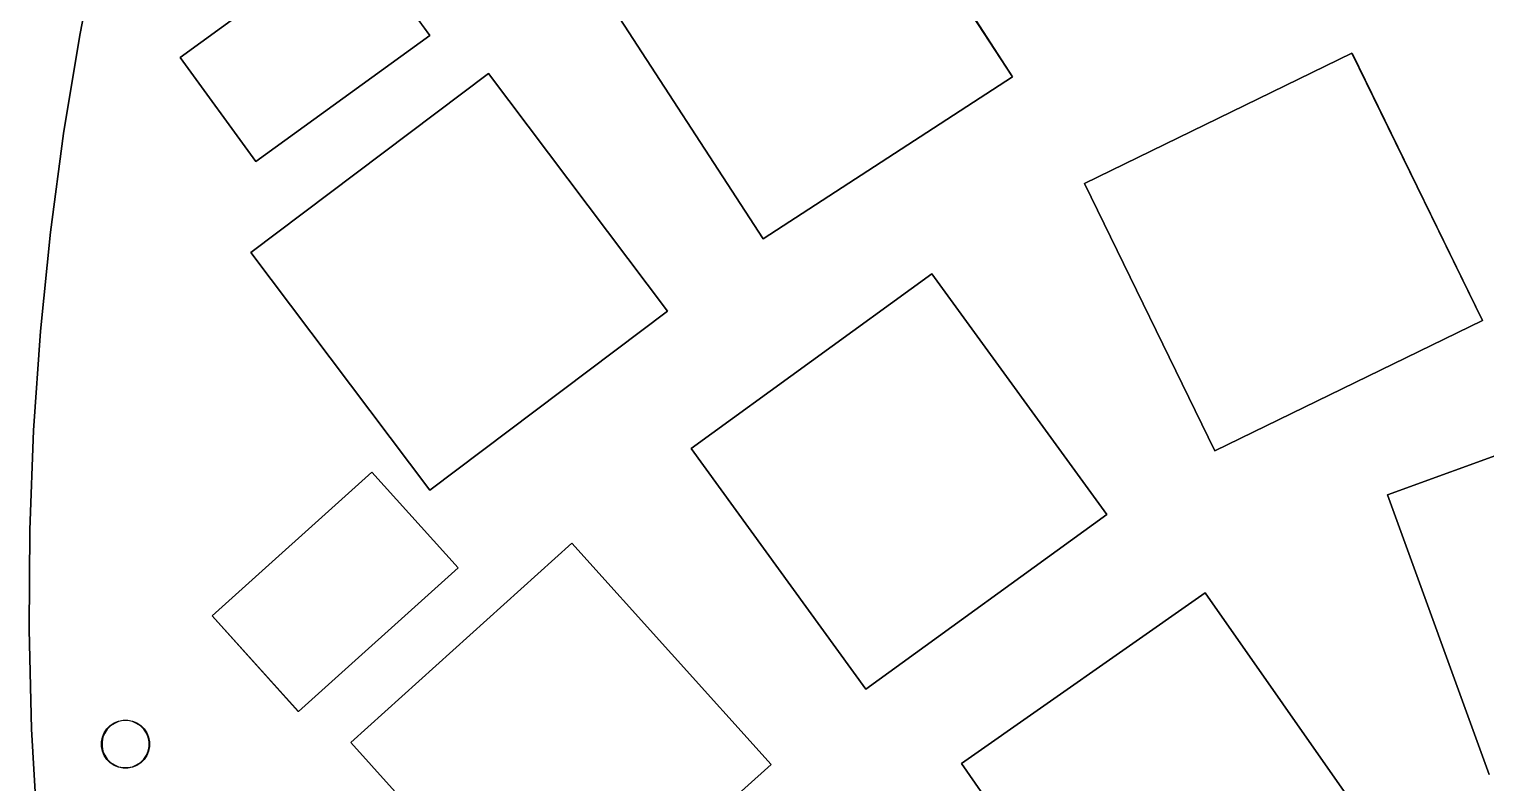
# Model space of a CAD drawing. Extents: x 0.41 to 8.79, y -6.1 to -0.44.
# Drawn here: x 0.414 to 3.083, y -3.956 to -2.575 of the extents above; entities that cross this region are included whole.
import ezdxf

# ---------------------------------------------------------------- set-up
doc = ezdxf.new("R2010")
doc.units = 0
doc.header["$MEASUREMENT"] = 0
doc.layers.add('BLACK', color=7, linetype='CONTINUOUS')

msp = doc.modelspace()

# ---------------------------------------------------------------- linework, layer by layer
at = {"layer": 'BLACK', "linetype": 'CONTINUOUS'}
for p, q in [((2.21592, -2.66193), (1.91896, -2.20465)), ((1.91899, -2.20462), (2.21596, -2.66192)), ((0.690706, -2.62627), (1.00922, -2.39487)), ((1.00922, -2.39491), (0.690744, -2.6263)), ((1.14805, -2.58598), (1.00922, -2.39491)), ((1.00924, -2.39487), (1.14809, -2.58598)), ((0.506882, -2.58559), (0.542239, -2.40654)), ((0.542277, -2.40655), (0.50692, -2.5856)), ((1.75862, -2.95892), (1.46165, -2.50162)), ((1.46169, -2.50161), (1.75865, -2.95889)), ((0.477167, -2.76567), (0.506882, -2.5856)), ((0.50692, -2.5856), (0.477206, -2.76568)), ((0.506882, -2.5856), (0.506882, -2.58559)), ((0.506882, -2.58559), (0.506882, -2.58559)), ((0.50692, -2.5856), (0.50692, -2.5856)), ((0.829567, -2.81737), (1.14805, -2.58598)), ((1.14809, -2.586), (0.829575, -2.81741)), ((1.14809, -2.58598), (1.14809, -2.58598)), ((1.14809, -2.58598), (1.14809, -2.58598)), ((1.14809, -2.58598), (1.14809, -2.58598)), ((1.14809, -2.58598), (1.14809, -2.58598)), ((1.14809, -2.58598), (1.14809, -2.58598)), ((1.14809, -2.58598), (1.14809, -2.58599)), ((1.14809, -2.58599), (1.14809, -2.58599)), ((1.14809, -2.58599), (1.14809, -2.586)), ((1.14809, -2.586), (1.14809, -2.586)), ((1.14809, -2.586), (1.14809, -2.586)), ((1.14809, -2.586), (1.14809, -2.586)), ((1.14809, -2.586), (1.14809, -2.586)), ((1.14809, -2.586), (1.14809, -2.586)), ((1.14809, -2.586), (1.14809, -2.586)), ((1.14809, -2.586), (1.14809, -2.586)), ((0.690697, -2.62629), (0.690698, -2.62628)), ((0.690697, -2.6263), (0.690697, -2.62629)), ((0.690697, -2.62629), (0.690697, -2.62629)), ((0.690699, -2.6263), (0.690697, -2.6263)), ((0.690698, -2.62628), (0.6907, -2.62628)), ((0.690701, -2.6263), (0.690699, -2.6263)), ((0.6907, -2.62628), (0.690702, -2.62628)), ((0.829547, -2.81741), (0.690701, -2.6263)), ((0.690701, -2.6263), (0.690701, -2.6263)), ((0.690702, -2.62628), (0.690704, -2.62628)), ((0.690704, -2.62628), (0.690705, -2.62628)), ((0.690705, -2.62628), (0.690706, -2.62627)), ((0.690744, -2.6263), (0.829567, -2.81737)), ((2.34758, -2.85756), (2.83767, -2.61853)), ((2.83767, -2.61857), (2.34762, -2.85759)), ((2.83767, -2.61853), (2.83767, -2.61853)), ((2.83767, -2.61853), (2.83767, -2.61853)), ((2.83767, -2.61853), (2.83768, -2.61853)), ((3.07669, -3.10863), (2.83767, -2.61857)), ((2.83768, -2.61853), (2.83768, -2.61853)), ((2.83768, -2.61853), (2.83768, -2.61853)), ((2.83768, -2.61853), (2.83768, -2.61853)), ((2.83768, -2.61853), (2.83769, -2.61853)), ((2.83769, -2.61853), (2.83769, -2.61853)), ((2.83769, -2.61853), (2.83769, -2.61853)), ((2.83769, -2.61853), (2.8377, -2.61854)), ((2.8377, -2.61854), (2.8377, -2.61854)), ((2.8377, -2.61854), (2.8377, -2.61854)), ((2.8377, -2.61854), (3.07673, -3.10863)), ((0.819969, -2.98416), (1.25544, -2.656)), ((1.25545, -2.65604), (0.820008, -2.98418)), ((1.25544, -2.656), (1.25544, -2.656)), ((1.25544, -2.656), (1.25545, -2.656)), ((1.25545, -2.656), (1.25545, -2.656)), ((1.25545, -2.656), (1.25545, -2.656)), ((1.25545, -2.656), (1.25545, -2.656)), ((1.25545, -2.656), (1.25546, -2.656)), ((1.58359, -3.09149), (1.25545, -2.65604)), ((1.25546, -2.656), (1.25546, -2.656)), ((1.25546, -2.656), (1.25547, -2.656)), ((1.25546, -2.656), (1.25546, -2.656)), ((1.25547, -2.656), (1.25547, -2.656)), ((1.25547, -2.656), (1.25547, -2.656)), ((1.25547, -2.656), (1.25547, -2.656)), ((1.25547, -2.656), (1.58363, -3.09148)), ((1.75865, -2.95889), (2.21592, -2.66193)), ((2.21596, -2.66195), (1.75865, -2.95893)), ((2.21596, -2.66192), (2.21597, -2.66192)), ((2.21597, -2.66194), (2.21596, -2.66195)), ((2.21596, -2.66195), (2.21596, -2.66195)), ((2.21596, -2.66195), (2.21596, -2.66195)), ((2.21596, -2.66195), (2.21596, -2.66195)), ((2.21596, -2.66195), (2.21596, -2.66195)), ((2.21597, -2.66192), (2.21597, -2.66192)), ((2.21597, -2.66192), (2.21597, -2.66192)), ((2.21597, -2.66192), (2.21597, -2.66193)), ((2.21597, -2.66193), (2.21597, -2.66193)), ((2.21597, -2.66193), (2.21597, -2.66193)), ((2.21597, -2.66193), (2.21597, -2.66193)), ((2.21597, -2.66193), (2.21597, -2.66194)), ((2.21597, -2.66194), (2.21597, -2.66194)), ((2.21597, -2.66194), (2.21597, -2.66194)), ((0.453123, -2.9466), (0.477167, -2.76567)), ((0.477206, -2.76568), (0.453162, -2.9466)), ((0.477167, -2.76567), (0.477167, -2.76567)), ((0.477167, -2.76567), (0.477167, -2.76567)), ((0.477167, -2.76567), (0.477167, -2.76567)), ((0.477206, -2.76568), (0.477206, -2.76568)), ((0.829548, -2.81741), (0.829547, -2.81741)), ((0.829547, -2.81741), (0.829547, -2.81741)), ((0.829547, -2.81741), (0.829547, -2.81741)), ((0.82955, -2.81741), (0.829548, -2.81741)), ((0.829553, -2.81741), (0.82955, -2.81741)), ((0.829556, -2.81742), (0.829553, -2.81741)), ((0.82956, -2.81742), (0.829556, -2.81742)), ((0.829564, -2.81742), (0.82956, -2.81742)), ((0.829568, -2.81742), (0.829564, -2.81742)), ((0.829571, -2.81742), (0.829568, -2.81742)), ((0.829575, -2.81741), (0.829571, -2.81742)), ((0.829575, -2.81741), (0.829575, -2.81741)), ((2.34757, -2.85758), (2.34757, -2.85757)), ((2.34757, -2.85757), (2.34757, -2.85757)), ((2.34757, -2.85757), (2.34758, -2.85757)), ((2.34757, -2.85759), (2.34757, -2.85758)), ((2.34757, -2.85758), (2.34757, -2.85758)), ((2.34757, -2.85758), (2.34757, -2.85758)), ((2.5866, -3.34768), (2.34757, -2.85759)), ((2.34757, -2.85759), (2.34757, -2.85759)), ((2.34758, -2.85757), (2.34758, -2.85756)), ((2.34758, -2.85756), (2.34758, -2.85756)), ((2.34758, -2.85756), (2.34758, -2.85756)), ((2.34762, -2.85759), (2.58663, -3.34764)), ((0.434774, -3.12819), (0.453123, -2.9466)), ((0.453162, -2.9466), (0.434813, -3.12819)), ((0.453123, -2.9466), (0.453123, -2.9466)), ((0.453123, -2.9466), (0.453123, -2.9466)), ((1.75863, -2.95892), (1.75862, -2.95892)), ((1.75863, -2.95893), (1.75863, -2.95892)), ((1.75863, -2.95892), (1.75863, -2.95892)), ((1.75863, -2.95892), (1.75863, -2.95892)), ((1.75864, -2.95893), (1.75863, -2.95893)), ((1.75863, -2.95893), (1.75863, -2.95893)), ((1.75863, -2.95893), (1.75863, -2.95893)), ((1.75863, -2.95893), (1.75863, -2.95893)), ((1.75864, -2.95893), (1.75864, -2.95893)), ((1.75865, -2.95893), (1.75864, -2.95893)), ((1.75864, -2.95893), (1.75864, -2.95893)), ((1.75864, -2.95893), (1.75864, -2.95893)), ((1.75865, -2.95893), (1.75865, -2.95893)), ((1.75865, -2.95893), (1.75865, -2.95893)), ((1.75865, -2.95893), (1.75865, -2.95893)), ((1.75865, -2.95893), (1.75865, -2.95893)), ((1.75865, -2.95893), (1.75865, -2.95893)), ((0.819961, -2.98418), (0.819961, -2.98417)), ((0.819961, -2.98417), (0.819961, -2.98417)), ((0.819961, -2.98417), (0.819962, -2.98417)), ((0.819963, -2.98418), (0.819961, -2.98418)), ((0.819962, -2.98417), (0.819963, -2.98416)), ((0.819963, -2.98416), (0.819966, -2.98416)), ((0.819965, -2.98419), (0.819963, -2.98418)), ((1.14812, -3.41966), (0.819965, -2.98419)), ((0.819965, -2.98419), (0.819965, -2.98419)), ((0.819966, -2.98416), (0.819968, -2.98416)), ((0.819968, -2.98416), (0.819968, -2.98416)), ((0.819968, -2.98416), (0.819969, -2.98416)), ((0.820008, -2.98418), (1.14814, -3.41962)), ((1.62671, -3.34333), (2.06785, -3.02282)), ((2.06786, -3.02287), (1.62675, -3.34335)), ((2.06785, -3.02282), (2.06785, -3.02282)), ((2.06785, -3.02282), (2.06785, -3.02282)), ((2.06785, -3.02282), (2.06785, -3.02282)), ((2.06785, -3.02282), (2.06785, -3.02282)), ((2.06785, -3.02282), (2.06786, -3.02282)), ((2.06786, -3.02282), (2.06786, -3.02282)), ((2.06786, -3.02282), (2.06786, -3.02282)), ((2.06786, -3.02282), (2.06787, -3.02282)), ((2.38834, -3.46397), (2.06786, -3.02287)), ((2.06787, -3.02282), (2.06787, -3.02282)), ((2.06787, -3.02282), (2.06787, -3.02282)), ((2.06787, -3.02282), (2.06788, -3.02282)), ((2.06788, -3.02282), (2.06788, -3.02283)), ((2.06788, -3.02283), (2.06788, -3.02283)), ((2.06788, -3.02283), (2.38838, -3.46396)), ((1.14814, -3.41962), (1.58359, -3.09149)), ((1.58363, -3.09151), (1.14815, -3.41966)), ((1.58363, -3.09148), (1.58363, -3.09148)), ((1.58363, -3.09148), (1.58363, -3.09148)), ((1.58363, -3.09148), (1.58363, -3.09148)), ((1.58363, -3.09148), (1.58363, -3.09148)), ((1.58363, -3.09148), (1.58363, -3.09149)), ((1.58363, -3.09149), (1.58363, -3.09149)), ((1.58363, -3.09149), (1.58363, -3.09149)), ((1.58363, -3.09149), (1.58363, -3.0915)), ((1.58363, -3.0915), (1.58363, -3.0915)), ((1.58363, -3.0915), (1.58363, -3.09151)), ((1.58363, -3.09151), (1.58363, -3.09151)), ((1.58363, -3.09151), (1.58363, -3.09151)), ((1.58363, -3.09151), (1.58363, -3.09151)), ((1.58363, -3.09151), (1.58363, -3.09151)), ((2.58663, -3.34764), (3.07669, -3.10863)), ((3.07672, -3.10866), (2.58663, -3.34769)), ((3.07673, -3.10865), (3.07672, -3.10865)), ((3.07672, -3.10865), (3.07672, -3.10865)), ((3.07672, -3.10865), (3.07672, -3.10866)), ((3.07672, -3.10866), (3.07672, -3.10866)), ((3.07673, -3.10863), (3.07673, -3.10863)), ((3.07673, -3.10863), (3.07673, -3.10863)), ((3.07673, -3.10863), (3.07673, -3.10863)), ((3.07673, -3.10863), (3.07673, -3.10863)), ((3.07673, -3.10863), (3.07673, -3.10864)), ((3.07673, -3.10864), (3.07673, -3.10864)), ((3.07673, -3.10864), (3.07673, -3.10864)), ((3.07673, -3.10864), (3.07673, -3.10864)), ((3.07673, -3.10864), (3.07673, -3.10865)), ((3.07673, -3.10865), (3.07673, -3.10865)), ((0.422137, -3.31026), (0.434773, -3.12819)), ((0.434813, -3.12819), (0.422177, -3.31027)), ((0.434773, -3.12819), (0.434774, -3.12819)), ((0.434774, -3.12819), (0.434774, -3.12819)), ((0.434774, -3.12819), (0.434774, -3.12819)), ((0.434774, -3.12819), (0.434774, -3.12819)), ((0.434813, -3.12819), (0.434813, -3.12819)), ((2.90268, -3.42825), (3.41507, -3.24176)), ((3.41506, -3.2418), (2.90271, -3.42828)), ((0.415226, -3.49265), (0.422137, -3.31026)), ((0.422177, -3.31027), (0.415266, -3.49265)), ((0.422137, -3.31026), (0.422137, -3.31026)), ((0.422137, -3.31026), (0.422137, -3.31026)), ((1.62671, -3.34335), (1.6267, -3.34334)), ((1.6267, -3.34334), (1.6267, -3.34334)), ((1.6267, -3.34334), (1.62671, -3.34334)), ((1.62671, -3.34334), (1.62671, -3.34333)), ((1.62671, -3.34333), (1.62671, -3.34333)), ((1.62671, -3.34333), (1.62671, -3.34333)), ((1.62671, -3.34333), (1.62671, -3.34333)), ((1.62671, -3.34333), (1.62671, -3.34333)), ((1.94721, -3.78449), (1.62671, -3.34335)), ((1.62671, -3.34335), (1.62671, -3.34335)), ((1.62671, -3.34335), (1.62671, -3.34335)), ((1.62671, -3.34335), (1.62671, -3.34335)), ((1.62675, -3.34335), (1.94723, -3.78445)), ((2.58661, -3.34768), (2.5866, -3.34768)), ((2.5866, -3.34768), (2.5866, -3.34768)), ((2.5866, -3.34768), (2.5866, -3.34768)), ((2.5866, -3.34768), (2.5866, -3.34768)), ((2.58661, -3.34769), (2.58661, -3.34768)), ((2.58661, -3.34768), (2.58661, -3.34768)), ((2.58662, -3.34769), (2.58661, -3.34769)), ((2.58663, -3.34769), (2.58662, -3.34769)), ((2.58662, -3.34769), (2.58662, -3.34769)), ((2.58662, -3.34769), (2.58662, -3.34769)), ((2.58663, -3.34769), (2.58663, -3.34769)), ((2.58663, -3.34769), (2.58663, -3.34769)), ((2.58663, -3.34769), (2.58663, -3.34769)), ((0.74918, -3.65007), (1.04176, -3.38663)), ((1.04177, -3.38667), (0.749221, -3.65009)), ((1.04176, -3.38663), (1.04176, -3.38663)), ((1.04176, -3.38663), (1.04176, -3.38663)), ((1.04176, -3.38663), (1.04176, -3.38663)), ((1.04176, -3.38663), (1.04177, -3.38663)), ((1.04177, -3.38663), (1.04177, -3.38663)), ((1.04177, -3.38663), (1.04177, -3.38663)), ((1.04177, -3.38663), (1.04178, -3.38663)), ((1.19981, -3.56219), (1.04177, -3.38667)), ((1.04178, -3.38663), (1.04178, -3.38663)), ((1.04178, -3.38663), (1.04178, -3.38663)), ((1.04178, -3.38663), (1.04179, -3.38663)), ((1.04179, -3.38663), (1.19985, -3.56218)), ((1.04179, -3.38663), (1.04179, -3.38663)), ((1.04179, -3.38663), (1.04179, -3.38663)), ((1.14813, -3.41967), (1.14812, -3.41966)), ((1.14812, -3.41966), (1.14812, -3.41966)), ((1.14812, -3.41966), (1.14812, -3.41966)), ((1.14812, -3.41966), (1.14812, -3.41966)), ((1.14812, -3.41966), (1.14812, -3.41966)), ((1.14814, -3.41967), (1.14813, -3.41967)), ((1.14813, -3.41967), (1.14813, -3.41967)), ((1.14815, -3.41967), (1.14814, -3.41967)), ((1.14814, -3.41967), (1.14814, -3.41967)), ((1.14814, -3.41967), (1.14814, -3.41967)), ((1.14815, -3.41966), (1.14815, -3.41967)), ((1.14815, -3.41967), (1.14815, -3.41967)), ((2.90267, -3.42826), (2.90267, -3.42825)), ((2.90267, -3.42825), (2.90268, -3.42825)), ((2.90267, -3.42827), (2.90267, -3.42826)), ((2.90267, -3.42826), (2.90267, -3.42826)), ((2.90267, -3.42826), (2.90267, -3.42826)), ((2.90267, -3.42828), (2.90267, -3.42827)), ((2.90267, -3.42827), (2.90267, -3.42827)), ((2.90267, -3.42827), (2.90267, -3.42827)), ((3.08916, -3.94068), (2.90267, -3.42828)), ((2.90267, -3.42828), (2.90267, -3.42828)), ((2.90268, -3.42825), (2.90268, -3.42825)), ((2.90268, -3.42825), (2.90268, -3.42825)), ((2.90268, -3.42825), (2.90268, -3.42825)), ((2.90271, -3.42828), (3.08919, -3.94064)), ((1.94723, -3.78445), (2.38834, -3.46397)), ((2.38838, -3.46399), (1.94724, -3.7845)), ((2.38838, -3.46396), (2.38838, -3.46396)), ((2.38838, -3.46396), (2.38838, -3.46397)), ((2.38838, -3.46397), (2.38838, -3.46397)), ((2.38838, -3.46397), (2.38838, -3.46397)), ((2.38838, -3.46397), (2.38839, -3.46397)), ((2.38839, -3.46398), (2.38838, -3.46398)), ((2.38838, -3.46398), (2.38838, -3.46399)), ((2.38838, -3.46399), (2.38838, -3.46399)), ((2.38838, -3.46399), (2.38838, -3.46399)), ((2.38838, -3.46399), (2.38838, -3.46399)), ((2.38838, -3.46399), (2.38838, -3.46399)), ((2.38838, -3.46399), (2.38838, -3.46399)), ((2.38839, -3.46397), (2.38839, -3.46398)), ((2.38839, -3.46398), (2.38839, -3.46398)), ((2.38839, -3.46398), (2.38839, -3.46398)), ((0.414048, -3.67516), (0.415226, -3.49265)), ((0.415266, -3.49265), (0.414087, -3.67516)), ((0.415226, -3.49265), (0.415226, -3.49265)), ((1.00336, -3.88189), (1.40858, -3.51703)), ((1.40859, -3.51707), (1.0034, -3.88191)), ((1.40858, -3.51703), (1.40858, -3.51702)), ((1.40858, -3.51702), (1.40859, -3.51702)), ((1.40858, -3.51703), (1.40858, -3.51703)), ((1.40858, -3.51703), (1.40858, -3.51703)), ((1.40858, -3.51703), (1.40858, -3.51703)), ((1.40859, -3.51702), (1.40859, -3.51702)), ((1.40859, -3.51702), (1.4086, -3.51702)), ((1.77342, -3.92226), (1.40859, -3.51707)), ((1.4086, -3.51702), (1.4086, -3.51703)), ((1.4086, -3.51703), (1.4086, -3.51703)), ((1.4086, -3.51703), (1.4086, -3.51703)), ((1.4086, -3.51703), (1.40861, -3.51703)), ((1.40861, -3.51703), (1.77347, -3.92225)), ((1.40861, -3.51703), (1.40861, -3.51703)), ((0.907257, -3.8256), (1.19981, -3.56219)), ((1.19985, -3.56221), (0.90727, -3.82564)), ((1.19985, -3.56218), (1.19985, -3.56218)), ((1.19985, -3.56218), (1.19985, -3.56218)), ((1.19985, -3.56218), (1.19985, -3.56218)), ((1.19985, -3.56218), (1.19985, -3.56218)), ((1.19985, -3.56218), (1.19985, -3.56219)), ((1.19985, -3.56219), (1.19985, -3.56219)), ((1.19985, -3.56219), (1.19985, -3.56219)), ((1.19985, -3.56219), (1.19985, -3.5622)), ((1.19985, -3.5622), (1.19985, -3.5622)), ((1.19985, -3.5622), (1.19985, -3.5622)), ((1.19985, -3.5622), (1.19985, -3.5622)), ((1.19985, -3.5622), (1.19985, -3.56221)), ((1.19985, -3.56221), (1.19985, -3.56221)), ((1.19985, -3.56221), (1.19985, -3.56221)), ((1.19985, -3.56221), (1.19985, -3.56221)), ((2.12212, -3.92059), (2.56878, -3.60783)), ((2.56879, -3.60787), (2.12215, -3.92061)), ((2.56878, -3.60783), (2.56879, -3.60783)), ((2.56878, -3.60783), (2.56878, -3.60783)), ((2.56878, -3.60783), (2.56878, -3.60783)), ((2.56878, -3.60783), (2.56878, -3.60783)), ((2.56879, -3.60783), (2.56879, -3.60783)), ((2.56879, -3.60783), (2.56879, -3.60783)), ((2.56879, -3.60783), (2.56879, -3.60783)), ((2.56879, -3.60783), (2.5688, -3.60783)), ((2.88152, -4.05452), (2.56879, -3.60787)), ((2.5688, -3.60783), (2.5688, -3.60783)), ((2.5688, -3.60783), (2.5688, -3.60783)), ((2.5688, -3.60783), (2.56881, -3.60783)), ((2.56881, -3.60783), (2.56881, -3.60783)), ((2.56881, -3.60783), (2.56881, -3.60784)), ((2.56881, -3.60784), (2.56881, -3.60784)), ((2.56881, -3.60784), (2.88156, -4.05452)), ((0.749173, -3.65009), (0.749174, -3.65008)), ((0.749174, -3.65009), (0.749173, -3.65009)), ((0.749173, -3.65009), (0.749173, -3.65009)), ((0.749174, -3.65008), (0.749175, -3.65008)), ((0.749176, -3.6501), (0.749174, -3.65009)), ((0.749175, -3.65008), (0.749177, -3.65007)), ((0.749178, -3.6501), (0.749176, -3.6501)), ((0.749177, -3.65007), (0.749179, -3.65007)), ((0.749179, -3.6501), (0.749178, -3.6501)), ((0.749179, -3.65007), (0.749179, -3.65007)), ((0.749179, -3.65007), (0.74918, -3.65007)), ((0.907241, -3.82564), (0.749179, -3.6501)), ((0.74918, -3.65007), (0.74918, -3.65007)), ((0.749221, -3.65009), (0.907257, -3.8256)), ((0.418603, -3.85762), (0.414048, -3.67516)), ((0.414048, -3.67516), (0.414048, -3.67516)), ((0.414087, -3.67516), (0.414087, -3.67516)), ((0.414087, -3.67516), (0.418642, -3.85762)), ((1.94722, -3.7845), (1.94721, -3.78449)), ((1.94721, -3.78449), (1.94721, -3.78449)), ((1.94721, -3.78449), (1.94721, -3.78449)), ((1.94721, -3.78449), (1.94721, -3.78449)), ((1.94721, -3.78449), (1.94721, -3.78449)), ((1.94723, -3.7845), (1.94722, -3.7845)), ((1.94722, -3.7845), (1.94722, -3.7845)), ((1.94724, -3.7845), (1.94723, -3.7845)), ((1.94723, -3.7845), (1.94723, -3.7845)), ((1.94723, -3.7845), (1.94723, -3.7845)), ((1.94724, -3.7845), (1.94724, -3.7845)), ((1.94724, -3.7845), (1.94724, -3.7845)), ((0.569835, -3.84633), (0.577824, -3.84302)), ((0.577824, -3.84302), (0.586306, -3.84133)), ((0.586387, -3.84216), (0.578064, -3.84381)), ((0.586306, -3.84133), (0.594954, -3.84133)), ((0.594873, -3.84216), (0.586387, -3.84216)), ((0.603196, -3.84381), (0.594873, -3.84216)), ((0.594954, -3.84133), (0.603436, -3.84302)), ((0.603436, -3.84302), (0.611425, -3.84633)), ((0.907242, -3.82564), (0.907241, -3.82564)), ((0.907241, -3.82564), (0.907241, -3.82564)), ((0.907244, -3.82565), (0.907242, -3.82564)), ((0.907242, -3.82564), (0.907242, -3.82564)), ((0.907247, -3.82565), (0.907244, -3.82565)), ((0.907251, -3.82565), (0.907247, -3.82565)), ((0.907255, -3.82565), (0.907251, -3.82565)), ((0.907259, -3.82565), (0.907255, -3.82565)), ((0.907255, -3.82565), (0.907255, -3.82565)), ((0.907262, -3.82565), (0.907259, -3.82565)), ((0.907266, -3.82565), (0.907262, -3.82565)), ((0.907269, -3.82564), (0.907266, -3.82565)), ((0.90727, -3.82564), (0.907269, -3.82564)), ((0.428886, -4.03984), (0.418603, -3.85762)), ((0.418603, -3.85762), (0.418603, -3.85762)), ((0.418642, -3.85762), (0.428925, -4.03984)), ((0.548415, -3.87243), (0.551725, -3.86444)), ((0.552454, -3.86483), (0.549206, -3.87267)), ((0.551725, -3.86444), (0.556529, -3.85725)), ((0.557168, -3.85777), (0.552454, -3.86483)), ((0.556529, -3.85725), (0.562644, -3.85114)), ((0.563169, -3.85177), (0.557168, -3.85777)), ((0.562644, -3.85114), (0.569835, -3.84633)), ((0.570224, -3.84706), (0.563169, -3.85177)), ((0.578064, -3.84381), (0.570224, -3.84706)), ((0.611035, -3.84706), (0.603196, -3.84381)), ((0.618091, -3.85177), (0.611035, -3.84706)), ((0.611425, -3.84633), (0.618616, -3.85114)), ((0.624092, -3.85777), (0.618091, -3.85177)), ((0.618616, -3.85114), (0.624731, -3.85725)), ((0.628806, -3.86483), (0.624092, -3.85777)), ((0.624731, -3.85725), (0.629535, -3.86444)), ((0.632053, -3.87267), (0.628806, -3.86483)), ((0.629535, -3.86444), (0.632845, -3.87243)), ((0.546728, -3.88091), (0.548415, -3.87243)), ((0.546728, -3.88956), (0.546728, -3.88091)), ((0.548415, -3.89804), (0.546728, -3.88956)), ((0.549206, -3.87267), (0.547551, -3.88099)), ((0.547551, -3.88099), (0.547551, -3.88948)), ((0.547551, -3.88948), (0.549206, -3.8978)), ((0.633709, -3.88099), (0.632053, -3.87267)), ((0.632053, -3.8978), (0.633709, -3.88948)), ((0.632845, -3.87243), (0.634532, -3.88091)), ((0.634532, -3.88956), (0.632845, -3.89804)), ((0.633709, -3.88948), (0.633709, -3.88099)), ((0.634532, -3.88091), (0.634532, -3.88956)), ((1.00335, -3.8819), (1.00335, -3.88189)), ((1.00335, -3.88189), (1.00336, -3.88189)), ((1.00335, -3.88191), (1.00335, -3.8819)), ((1.00335, -3.8819), (1.00335, -3.8819)), ((1.00335, -3.8819), (1.00335, -3.8819)), ((1.00335, -3.88192), (1.00335, -3.88191)), ((1.00335, -3.88191), (1.00335, -3.88191)), ((1.00336, -3.88192), (1.00335, -3.88192)), ((1.00336, -3.88189), (1.00336, -3.88189)), ((1.00336, -3.88189), (1.00336, -3.88189)), ((1.00336, -3.88189), (1.00336, -3.88189)), ((1.36822, -4.28714), (1.00336, -3.88192)), ((1.00336, -3.88192), (1.00336, -3.88192)), ((1.0034, -3.88191), (1.36823, -4.2871)), ((0.551725, -3.90603), (0.548415, -3.89804)), ((0.549206, -3.8978), (0.552454, -3.90564)), ((0.556529, -3.91322), (0.551725, -3.90603)), ((0.552454, -3.90564), (0.557168, -3.9127)), ((0.562644, -3.91934), (0.556529, -3.91322)), ((0.557168, -3.9127), (0.563169, -3.9187)), ((0.569835, -3.92414), (0.562644, -3.91934)), ((0.563169, -3.9187), (0.570224, -3.92341)), ((0.611035, -3.92341), (0.618091, -3.9187)), ((0.618616, -3.91934), (0.611425, -3.92414)), ((0.618091, -3.9187), (0.624092, -3.9127)), ((0.624731, -3.91322), (0.618616, -3.91934)), ((0.624092, -3.9127), (0.628806, -3.90564)), ((0.629535, -3.90603), (0.624731, -3.91322)), ((0.628806, -3.90564), (0.632053, -3.8978)), ((0.632845, -3.89804), (0.629535, -3.90603)), ((1.36823, -4.2871), (1.77342, -3.92226)), ((1.77347, -3.92228), (1.36825, -4.28714)), ((1.77347, -3.92225), (1.77347, -3.92225)), ((1.77347, -3.92225), (1.77347, -3.92225)), ((1.77347, -3.92225), (1.77347, -3.92225)), ((1.77347, -3.92225), (1.77347, -3.92225)), ((1.77347, -3.92225), (1.77347, -3.92226)), ((1.77347, -3.92226), (1.77347, -3.92226)), ((1.77347, -3.92226), (1.77347, -3.92226)), ((1.77347, -3.92226), (1.77347, -3.92226)), ((1.77347, -3.92226), (1.77347, -3.92227)), ((1.77347, -3.92227), (1.77347, -3.92227)), ((1.77347, -3.92227), (1.77347, -3.92228)), ((1.77347, -3.92228), (1.77347, -3.92228)), ((2.12211, -3.9206), (2.12211, -3.92059)), ((2.12211, -3.92059), (2.12211, -3.92059)), ((2.12211, -3.92059), (2.12211, -3.92059)), ((2.12211, -3.92059), (2.12211, -3.92059)), ((2.12211, -3.92059), (2.12211, -3.92059)), ((2.12211, -3.92059), (2.12211, -3.92059)), ((2.12211, -3.92059), (2.12212, -3.92059)), ((2.12211, -3.92061), (2.12211, -3.9206)), ((2.12211, -3.9206), (2.12211, -3.9206)), ((2.12211, -3.9206), (2.12211, -3.9206)), ((2.43487, -4.36729), (2.12211, -3.92061)), ((2.12211, -3.92061), (2.12211, -3.92061)), ((2.12211, -3.92061), (2.12211, -3.92061)), ((2.12211, -3.92061), (2.12211, -3.92061)), ((2.12211, -3.92061), (2.12211, -3.92061)), ((2.12211, -3.92061), (2.12211, -3.92061)), ((2.12215, -3.92061), (2.43489, -4.36726)), ((0.577824, -3.92745), (0.569835, -3.92414)), ((0.570224, -3.92341), (0.578064, -3.92666)), ((0.586306, -3.92914), (0.577824, -3.92745)), ((0.578064, -3.92666), (0.586387, -3.92832)), ((0.594954, -3.92914), (0.586306, -3.92914)), ((0.586387, -3.92832), (0.594873, -3.92832)), ((0.594873, -3.92832), (0.603196, -3.92666)), ((0.603436, -3.92745), (0.594954, -3.92914)), ((0.603196, -3.92666), (0.611035, -3.92341)), ((0.611425, -3.92414), (0.603436, -3.92745))]:
    msp.add_line(p, q, dxfattribs=at)

doc.saveas('drawing.dxf')
